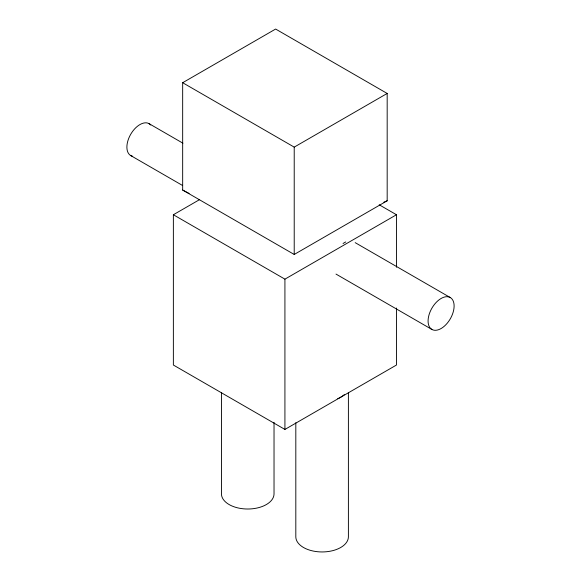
<?xml version="1.0" encoding="UTF-8"?>
<svg xmlns="http://www.w3.org/2000/svg" width="581" height="581" viewBox="0 0 581 581"><rect width="100%" height="100%" fill="white"/><g stroke="black" fill="none" stroke-linecap="round" stroke-linejoin="round"><path stroke-width="0.87" d="M182.666 82.72L275.626 29.05L387.178 93.454L387.178 200.794L294.218 254.463L182.666 190.06L182.666 82.72L294.218 147.124L387.178 93.454M396.474 307.995L396.474 365.028L284.922 429.432L173.37 365.028L173.37 214.745L199.298 199.784M173.37 214.745L284.922 279.149L396.474 214.745L396.474 267.253M383.838 202.195L387.178 200.794M182.666 190.06L189.086 193.429M379.19 204.773L396.474 214.745M149.106 123.673L182.906 143.187M355.194 242.655L450.297 297.559A18.403 10.625 -60 0 1 444.465 326.072A18.403 10.625 -60 0 1 428.524 316.87A18.403 10.625 -60 0 1 450.297 297.559M130.703 155.548L182.579 185.499M336 274.079L431.894 329.442M348.397 392.829L348.397 536.771A26.29 15.179 0 0 1 322.106 551.95A26.29 15.179 0 0 1 295.816 536.771L295.816 422.707M294.218 147.124L294.218 254.463M284.922 279.149L284.922 429.432M274.029 422.314L274.029 493.835A26.29 15.179 0 0 1 247.738 509.014A26.29 15.179 0 0 1 221.448 493.835L221.448 392.444M343.059 243.526A18.403 10.625 -60 0 1 345.775 241.957M344.286 394.644A26.29 15.179 0 0 1 337.714 398.711M132.679 156.282A18.403 10.625 -60 0 1 130.703 134.298A18.403 10.625 -60 0 1 150.726 125.017"/></g></svg>
